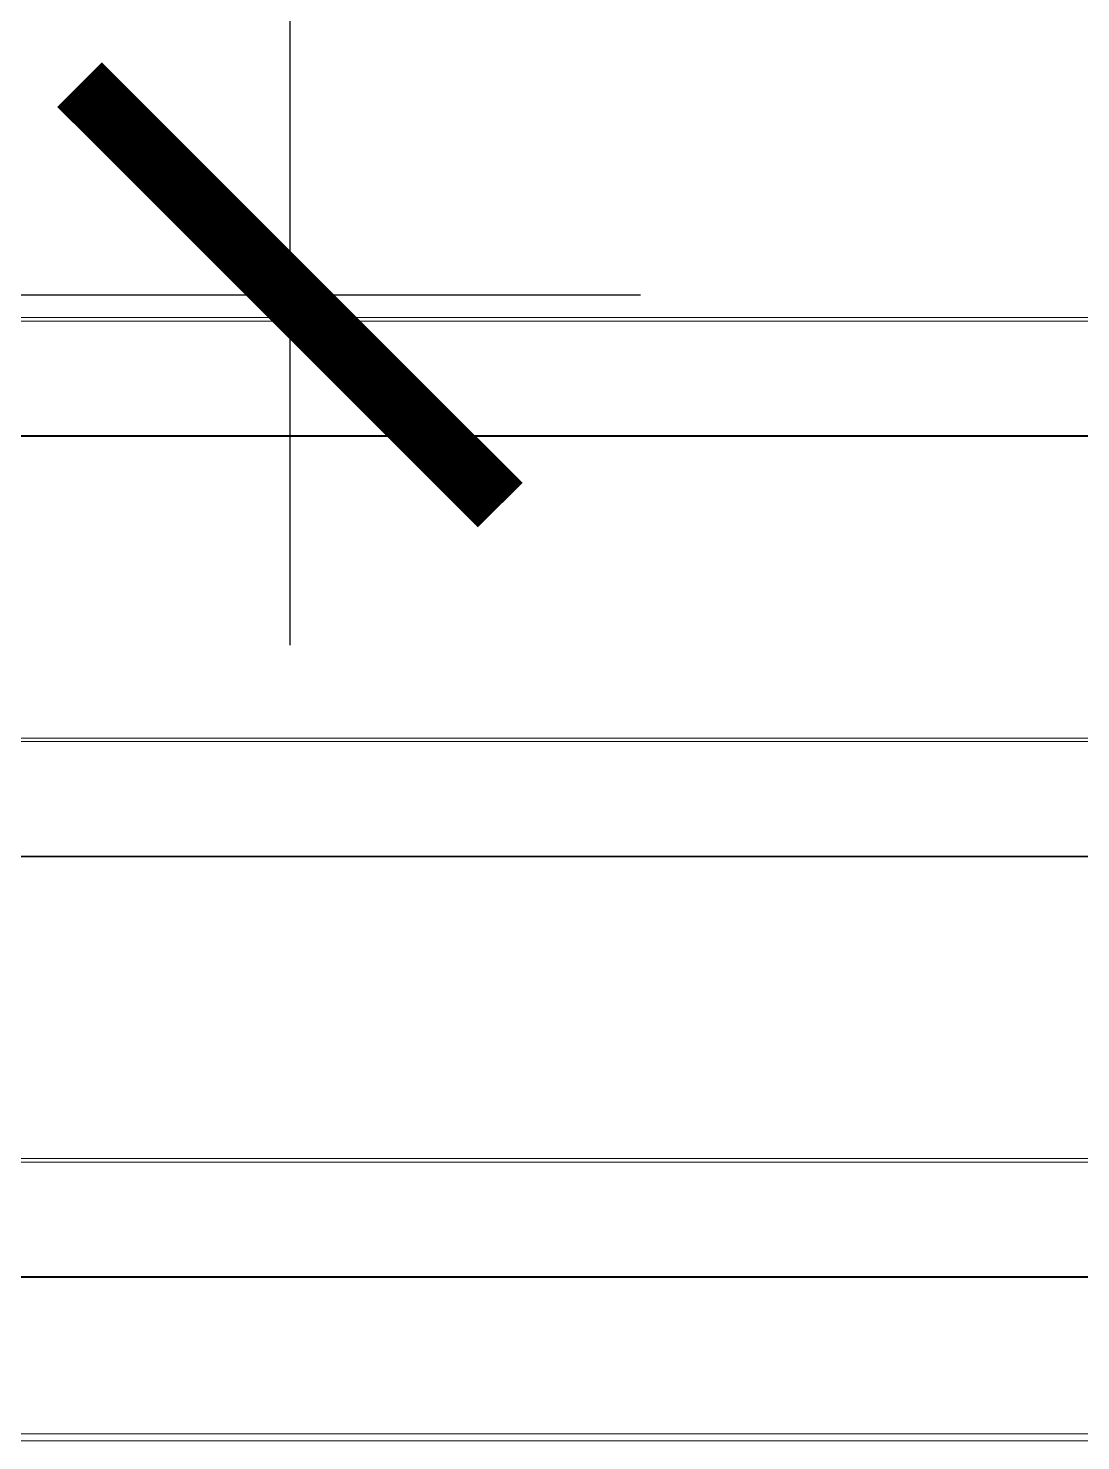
# Model space of a CAD drawing. Header units: millimetres. Extents: x -241391 to 8718866, y 0 to 143518.
# Drawn here: x -209176.7 to -208876.4, y 116744.5 to 117147.6 of the extents above; entities that cross this region are included whole.
import ezdxf

# ---------------------------------------------------------------- set-up
doc = ezdxf.new("R2010")
doc.units = ezdxf.units.MM
doc.header["$MEASUREMENT"] = 0
doc.layers.get('0').update_dxf_attribs({"color": 250, "lineweight": 9})
doc.layers.add('ТХ_пищеблок', color=30, linetype='Continuous', lineweight=20)
doc.layers.add('ТХ_привязка ТХ', color=7, linetype='Continuous', true_color=0x163d5c)

# ---------------------------------------------------------------- blocks, each defined once
blk = doc.blocks.new('_ArchTick')
at = {"color": 0, "linetype": 'ByBlock', "const_width": 0.15}
blk.add_lwpolyline([(-0.5, -0.5), (0.5, 0.5)], dxfattribs=at)

msp = doc.modelspace()

# ---------------------------------------------------------------- linework, layer by layer
at = {"layer": 'ТХ_пищеблок', "color": 230}
for p, q in [((-209318.12, 117065.03, -917.22), (-207818.12, 117065.03, -917.22)), ((-209318.12, 117065.01, -143.47), (-207818.12, 117065.01, -143.47)), ((-209284.18, 117065.01, -917.22), (-207852.06, 117065.01, -917.22)), ((-209318.12, 117064.02, -143.6), (-207818.12, 117064.02, -143.6)), ((-209318.12, 117031.33, -142.81), (-207818.12, 117031.33, -142.81)), ((-209318.12, 117031.1, -917.22), (-207818.12, 117031.1, -917.22)), ((-209318.12, 116945.03, -917.22), (-207818.12, 116945.03, -917.22)), ((-209318.12, 116945.01, -143.47), (-207818.12, 116945.01, -143.47)), ((-209318.12, 116944.02, -143.6), (-207818.12, 116944.02, -143.6)), ((-209284.18, 116945.01, -917.22), (-207852.06, 116945.01, -917.22)), ((-209318.12, 116911.33, -142.81), (-207818.12, 116911.33, -142.81)), ((-209318.12, 116911.1, -917.22), (-207818.12, 116911.1, -917.22)), ((-209318.12, 116825.03, -917.22), (-207818.12, 116825.03, -917.22)), ((-209318.12, 116825.01, -143.47), (-207818.12, 116825.01, -143.47)), ((-209318.12, 116824.02, -143.6), (-207818.12, 116824.02, -143.6)), ((-209284.18, 116825.01, -917.22), (-207852.06, 116825.01, -917.22)), ((-209318.12, 116791.33, -142.81), (-207818.12, 116791.33, -142.81)), ((-209318.12, 116791.1, -917.22), (-207818.12, 116791.1, -917.22)), ((-209318.12, 116746.5, -917.22), (-207818.12, 116746.5, -917.22)), ((-207818.12, 116746.5, -69.22), (-209318.12, 116746.5, -69.22)), ((-207818.12, 116746.5, -105.22), (-209318.12, 116746.5, -105.22)), ((-207818.12, 116744.5, -107.22), (-209318.12, 116744.5, -107.22)), ((-207818.12, 116744.5, -106.22), (-209318.12, 116744.5, -106.22)), ((-207818.12, 116744.5, -106.22), (-209318.12, 116744.5, -106.22))]:
    msp.add_line(p, q, dxfattribs=at)
at = {"layer": 'ТХ_пищеблок', "color": 230, "extrusion": (2.42891e-16, 0.991677, 0.128754)}
for p, q in [((-209318.12, 117065.01, -143.47), (-207818.12, 117065.01, -143.47)), ((-209318.12, 116945.01, -143.47), (-207818.12, 116945.01, -143.47)), ((-209318.12, 116825.01, -143.47), (-207818.12, 116825.01, -143.47))]:
    msp.add_line(p, q, dxfattribs=at)
at = {"layer": 'ТХ_пищеблок', "color": 230, "extrusion": (-2.42891e-16, -0.991677, -0.128754)}
for p, q in [((-209318.12, 117064.02, -143.6), (-207818.12, 117064.02, -143.6)), ((-209318.12, 116944.02, -143.6), (-207818.12, 116944.02, -143.6)), ((-209318.12, 116824.02, -143.6), (-207818.12, 116824.02, -143.6))]:
    msp.add_line(p, q, dxfattribs=at)
at = {"layer": 'ТХ_пищеблок', "color": 230, "extrusion": (-2.17808e-16, -0.889269, 0.457385)}
for p, q in [((-209318.12, 117031.33, -142.81), (-207818.12, 117031.33, -142.81)), ((-209318.12, 116911.33, -142.81), (-207818.12, 116911.33, -142.81)), ((-209318.12, 116791.33, -142.81), (-207818.12, 116791.33, -142.81))]:
    msp.add_line(p, q, dxfattribs=at)
at = {"layer": 'ТХ_пищеблок', "color": 230, "extrusion": (2.44929e-16, 1, -1.57898e-15)}
for p, q in [((-207818.12, 116746.5, -105.22), (-209318.12, 116746.5, -105.22)), ((-207818.12, 116746.5, -69.22), (-209318.12, 116746.5, -69.22))]:
    msp.add_line(p, q, dxfattribs=at)
at = {"layer": 'ТХ_пищеблок', "color": 230, "extrusion": (0, 0, -1)}
msp.add_line((-207818.12, 116744.5, -107.22), (-209318.12, 116744.5, -107.22), dxfattribs=at)
at = {"layer": 'ТХ_привязка ТХ', "ltscale": 100}
for p, q in [((-209102.03, 118371.27), (-209102.03, 116971.5)), ((-209298.12, 117071.5), (-209002.03, 117071.5))]:
    msp.add_line(p, q, dxfattribs=at)

# ---------------------------------------------------------------- block references
at = {"layer": 'ТХ_привязка ТХ', "ltscale": 100, "xscale": 120, "yscale": 120, "zscale": 120, "rotation": 270}
msp.add_blockref('_ArchTick', (-209102.03, 117071.5), dxfattribs=at)

doc.saveas('drawing.dxf')
